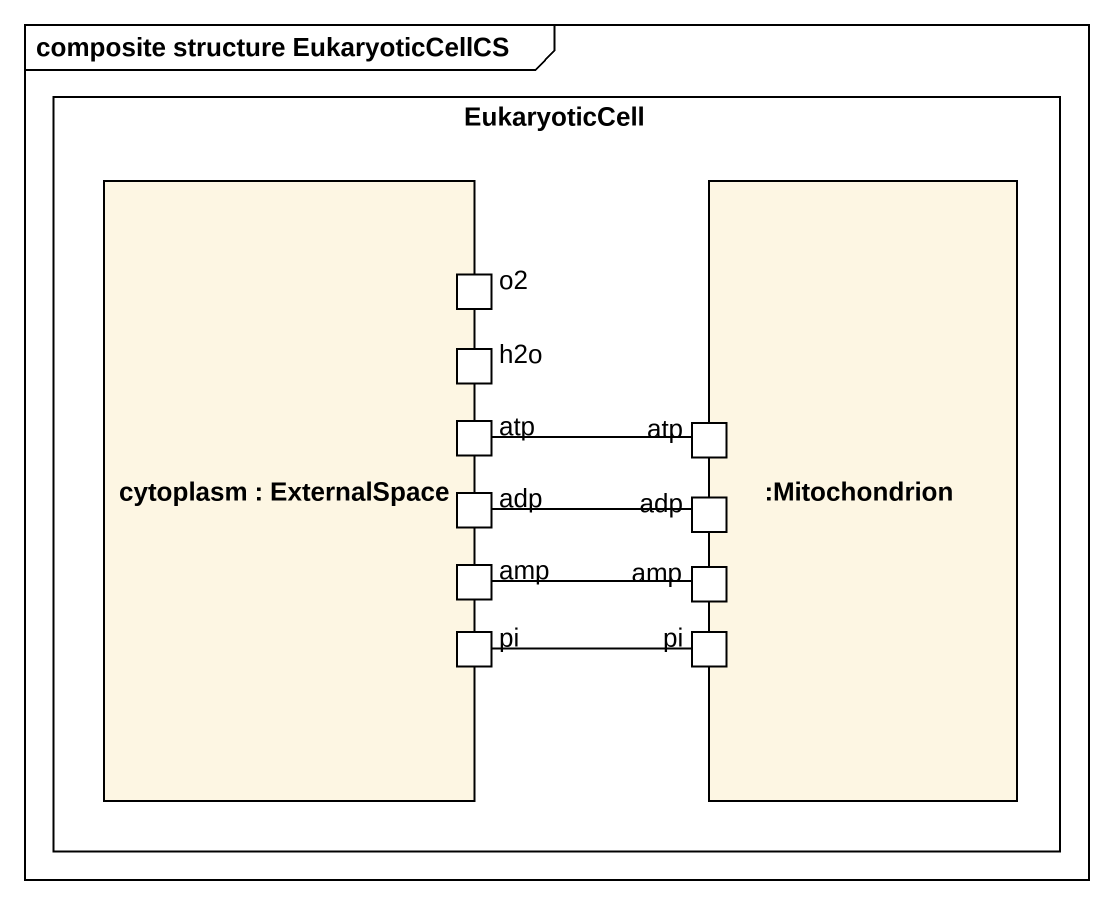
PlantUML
@startuml
mainframe composite structure EukaryoticCellCS
rectangle EukaryoticCell #FFFFFF {
  rectangle "cytoplasm : ExternalSpace" as cytoplasm {
    port o2
    port h2o
    port adp
    port atp
    port amp
    port pi
  }
  rectangle ":Mitochondrion" as Mitochondrion {
    port "adp" as adp_2
    port "atp" as atp_2
    port "amp" as amp_2
    port "pi" as pi_2
  }
}
adp -right- adp_2
atp -right- atp_2
amp -right- amp_2
pi -right- pi_2
@enduml
